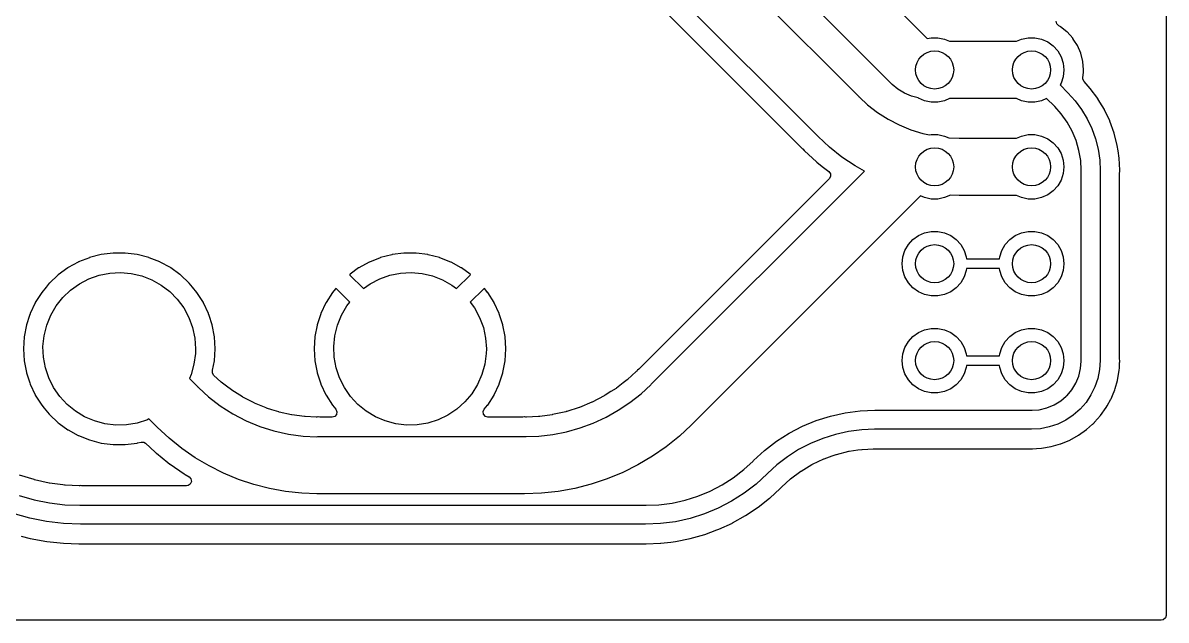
# Model space of a CAD drawing. Extents: x 117.3 to 174.8, y -113.8 to -81.7.
# Drawn here: x 144.79 to 174.75, y -113.79 to -98.14 of the extents above; entities that cross this region are included whole.
import ezdxf

# ---------------------------------------------------------------- set-up
doc = ezdxf.new("R2010")
doc.units = 0
doc.layers.add('BLACK', color=7, linetype='CONTINUOUS')

msp = doc.modelspace()

# ---------------------------------------------------------------- linework, layer by layer
at = {"layer": 'BLACK', "linetype": 'CONTINUOUS'}
for p, q in [((174.752, -81.914), (174.752, -113.666)), ((161.059, -94.4254), (166.69, -100.057)), ((164.432, -94.4852), (168.493, -98.5466)), ((165.63, -101.117), (159.998, -95.486)), ((167.574, -99.7486), (163.371, -95.5459)), ((159.681, -95.8883), (165.227, -101.434)), ((171.888, -98.1611), (171.873, -98.0917)), ((171.938, -98.2115), (171.888, -98.1611)), ((171.979, -98.2346), (171.938, -98.2115)), ((171.983, -98.2378), (171.979, -98.2346)), ((172.151, -98.3698), (171.983, -98.2378)), ((171.983, -98.2378), (171.983, -98.2378)), ((168.493, -98.5466), (168.596, -98.5247)), ((168.596, -98.5247), (168.774, -98.5247)), ((168.774, -98.5247), (168.948, -98.5616)), ((168.948, -98.5616), (169.079, -98.62)), ((170.831, -98.62), (170.962, -98.5616)), ((170.962, -98.5616), (171.136, -98.5247)), ((171.136, -98.5247), (171.314, -98.5247)), ((171.314, -98.5247), (171.488, -98.5616)), ((171.488, -98.5616), (171.65, -98.6339)), ((172.151, -98.3699), (172.151, -98.3698)), ((172.155, -98.3731), (172.151, -98.3699)), ((172.305, -98.5383), (172.155, -98.3731)), ((172.308, -98.5426), (172.305, -98.5383)), ((172.336, -98.5868), (172.308, -98.5426)), ((172.308, -98.5426), (172.308, -98.5426)), ((169.079, -98.62), (170.831, -98.62)), ((171.65, -98.6339), (171.794, -98.7383)), ((171.794, -98.7383), (171.913, -98.8704)), ((172.426, -98.7258), (172.336, -98.5868)), ((172.515, -98.9307), (172.426, -98.7258)), ((171.913, -98.8704), (172.002, -99.0243)), ((172.002, -99.0243), (172.056, -99.1933)), ((172.57, -99.1474), (172.515, -98.9307)), ((172.588, -99.37), (172.57, -99.1474)), ((172.056, -99.1933), (172.075, -99.37)), ((172.075, -99.37), (172.056, -99.5467)), ((172.569, -99.572), (172.586, -99.4399)), ((172.586, -99.4399), (172.587, -99.4366)), ((172.587, -99.4366), (172.588, -99.37)), ((167.725, -99.8778), (167.574, -99.7486)), ((167.574, -99.7486), (167.574, -99.7486)), ((172.002, -99.7157), (171.973, -99.7647)), ((172.056, -99.5467), (172.002, -99.7157)), ((172.569, -99.6092), (172.569, -99.572)), ((172.6, -99.6731), (172.569, -99.6092)), ((172.764, -99.8533), (172.6, -99.6731)), ((166.69, -100.057), (166.695, -100.062)), ((167.895, -99.9818), (167.725, -99.8778)), ((168.079, -100.058), (167.895, -99.9818)), ((168.25, -100.099), (168.079, -100.058)), ((171.973, -99.7647), (172.177, -99.968)), ((172.177, -99.968), (172.367, -100.178)), ((172.963, -100.122), (172.764, -99.8533)), ((166.695, -100.062), (166.698, -100.064)), ((166.698, -100.064), (166.703, -100.071)), ((166.703, -100.071), (166.713, -100.082)), ((166.713, -100.082), (166.93, -100.281)), ((166.93, -100.281), (167.191, -100.482)), ((168.26, -100.106), (168.25, -100.099)), ((168.422, -100.178), (168.26, -100.106)), ((168.596, -100.215), (168.422, -100.178)), ((168.774, -100.215), (168.596, -100.215)), ((168.948, -100.178), (168.774, -100.215)), ((169.079, -100.12), (168.948, -100.178)), ((170.831, -100.12), (169.079, -100.12)), ((170.962, -100.178), (170.831, -100.12)), ((171.136, -100.215), (170.962, -100.178)), ((171.314, -100.215), (171.136, -100.215)), ((171.488, -100.178), (171.314, -100.215)), ((171.621, -100.119), (171.488, -100.178)), ((171.823, -100.322), (171.621, -100.119)), ((171.836, -100.33), (171.823, -100.322)), ((172.005, -100.519), (171.836, -100.33)), ((172.367, -100.178), (172.537, -100.407)), ((172.964, -100.125), (172.963, -100.122)), ((173.017, -100.212), (172.964, -100.125)), ((172.964, -100.125), (172.964, -100.125)), ((173.135, -100.409), (173.017, -100.212)), ((167.191, -100.482), (167.469, -100.658)), ((167.469, -100.658), (167.76, -100.81)), ((172.161, -100.739), (172.005, -100.519)), ((172.537, -100.407), (172.683, -100.65)), ((172.683, -100.65), (172.804, -100.907)), ((173.136, -100.412), (173.135, -100.409)), ((173.276, -100.708), (173.136, -100.412)), ((173.136, -100.412), (173.136, -100.412)), ((167.76, -100.81), (168.064, -100.936)), ((168.064, -100.936), (168.378, -101.035)), ((172.291, -100.974), (172.161, -100.739)), ((172.804, -100.907), (172.9, -101.175)), ((173.278, -100.711), (173.276, -100.708)), ((173.276, -100.708), (173.276, -100.708)), ((173.39, -101.026), (173.278, -100.711)), ((165.933, -101.398), (165.63, -101.117)), ((168.378, -101.035), (168.553, -101.074)), ((168.553, -101.074), (168.596, -101.065)), ((168.596, -101.065), (168.774, -101.065)), ((168.774, -101.065), (168.948, -101.102)), ((168.948, -101.102), (169.058, -101.151)), ((169.058, -101.151), (169.332, -101.163)), ((169.332, -101.163), (169.354, -101.16)), ((169.354, -101.16), (170.831, -101.16)), ((170.831, -101.16), (170.962, -101.102)), ((170.962, -101.102), (171.136, -101.065)), ((171.136, -101.065), (171.314, -101.065)), ((171.314, -101.065), (171.488, -101.102)), ((171.488, -101.102), (171.65, -101.174)), ((171.65, -101.174), (171.794, -101.278)), ((172.394, -101.223), (172.291, -100.974)), ((172.468, -101.481), (172.394, -101.223)), ((172.9, -101.175), (172.969, -101.45)), ((173.472, -101.35), (173.39, -101.026)), ((165.227, -101.434), (165.235, -101.442)), ((165.235, -101.442), (165.267, -101.48)), ((165.267, -101.48), (165.271, -101.484)), ((165.271, -101.484), (165.271, -101.484)), ((165.271, -101.484), (165.274, -101.487)), ((165.274, -101.487), (165.593, -101.782)), ((166.258, -101.654), (165.933, -101.398)), ((171.794, -101.278), (171.913, -101.41)), ((171.913, -101.41), (172.002, -101.564)), ((172.513, -101.747), (172.468, -101.481)), ((172.969, -101.45), (173.011, -101.731)), ((173.472, -101.353), (173.472, -101.35)), ((173.492, -101.487), (173.472, -101.353)), ((173.472, -101.353), (173.472, -101.353)), ((173.521, -101.681), (173.492, -101.487)), ((165.593, -101.782), (165.6, -101.788)), ((165.6, -101.788), (165.602, -101.79)), ((165.602, -101.79), (165.602, -101.79)), ((165.602, -101.79), (165.743, -101.901)), ((166.602, -101.884), (166.258, -101.654)), ((172.002, -101.564), (172.056, -101.733)), ((172.056, -101.733), (172.075, -101.91)), ((172.527, -102), (172.513, -101.747)), ((173.011, -101.731), (173.025, -102.015)), ((173.521, -101.684), (173.521, -101.681)), ((173.536, -102), (173.521, -101.684)), ((173.521, -101.684), (173.521, -101.684)), ((161.261, -107.605), (166.846, -102.02)), ((165.743, -101.901), (165.913, -102.035)), ((165.913, -102.035), (165.954, -102.093)), ((165.954, -102.093), (165.957, -102.164)), ((166.846, -102.02), (166.602, -101.884)), ((172.056, -102.087), (172.002, -102.256)), ((172.075, -101.91), (172.056, -102.087)), ((172.525, -102.015), (172.527, -102)), ((172.525, -106.99), (172.525, -102.015)), ((173.025, -102.015), (173.025, -106.99)), ((173.533, -102.077), (173.534, -102.06)), ((173.533, -106.94), (173.533, -102.077)), ((173.534, -102.06), (173.537, -102.04)), ((173.537, -102.008), (173.536, -102)), ((173.538, -102.015), (173.537, -102.008)), ((173.537, -102.04), (173.538, -102.036)), ((173.537, -102.04), (173.537, -102.04)), ((173.538, -102.036), (173.538, -102.015)), ((165.924, -102.223), (160.944, -107.203)), ((165.957, -102.164), (165.924, -102.223)), ((171.913, -102.41), (171.794, -102.542)), ((172.002, -102.256), (171.913, -102.41)), ((168.311, -102.677), (162.321, -108.666)), ((168.312, -102.675), (168.311, -102.677)), ((168.317, -102.671), (168.312, -102.675)), ((168.422, -102.718), (168.317, -102.671)), ((168.596, -102.755), (168.422, -102.718)), ((168.774, -102.755), (168.596, -102.755)), ((168.948, -102.718), (168.774, -102.755)), ((169.101, -102.65), (168.948, -102.718)), ((169.328, -102.659), (169.101, -102.65)), ((169.333, -102.66), (169.328, -102.659)), ((169.354, -102.66), (169.333, -102.66)), ((170.831, -102.66), (169.354, -102.66)), ((170.962, -102.718), (170.831, -102.66)), ((171.136, -102.755), (170.962, -102.718)), ((171.314, -102.755), (171.136, -102.755)), ((171.488, -102.718), (171.314, -102.755)), ((171.65, -102.646), (171.488, -102.718)), ((171.794, -102.542), (171.65, -102.646)), ((168.26, -103.714), (168.422, -103.642)), ((168.422, -103.642), (168.596, -103.605)), ((168.596, -103.605), (168.774, -103.605)), ((168.774, -103.605), (168.948, -103.642)), ((168.948, -103.642), (169.11, -103.714)), ((170.8, -103.714), (170.962, -103.642)), ((170.962, -103.642), (171.136, -103.605)), ((171.136, -103.605), (171.314, -103.605)), ((171.314, -103.605), (171.488, -103.642)), ((171.488, -103.642), (171.65, -103.714)), ((167.908, -104.104), (167.997, -103.95)), ((167.997, -103.95), (168.116, -103.818)), ((168.116, -103.818), (168.26, -103.714)), ((169.11, -103.714), (169.254, -103.818)), ((169.254, -103.818), (169.373, -103.95)), ((169.373, -103.95), (169.462, -104.104)), ((170.448, -104.104), (170.537, -103.95)), ((170.537, -103.95), (170.656, -103.818)), ((170.656, -103.818), (170.8, -103.714)), ((171.65, -103.714), (171.794, -103.818)), ((171.794, -103.818), (171.913, -103.95)), ((171.913, -103.95), (172.002, -104.104)), ((146.849, -104.211), (146.543, -104.29)), ((147.162, -104.171), (146.849, -104.211)), ((147.478, -104.171), (147.162, -104.171)), ((147.791, -104.211), (147.478, -104.171)), ((148.097, -104.29), (147.791, -104.211)), ((154.465, -104.213), (154.167, -104.289)), ((154.473, -104.211), (154.465, -104.213)), ((154.778, -104.172), (154.473, -104.211)), ((154.786, -104.172), (154.778, -104.172)), ((155.094, -104.172), (154.786, -104.172)), ((155.102, -104.172), (155.094, -104.172)), ((155.407, -104.211), (155.102, -104.172)), ((155.415, -104.213), (155.407, -104.211)), ((155.713, -104.289), (155.415, -104.213)), ((167.854, -104.273), (167.908, -104.104)), ((169.462, -104.104), (169.516, -104.273)), ((170.394, -104.273), (170.448, -104.104)), ((172.002, -104.104), (172.056, -104.273)), ((145.981, -104.553), (145.973, -104.558)), ((146.246, -104.408), (145.981, -104.553)), ((146.25, -104.406), (146.246, -104.408)), ((146.246, -104.408), (146.246, -104.408)), ((146.253, -104.404), (146.25, -104.406)), ((146.54, -104.291), (146.253, -104.404)), ((146.253, -104.404), (146.253, -104.404)), ((146.543, -104.29), (146.54, -104.291)), ((146.54, -104.291), (146.54, -104.291)), ((148.1, -104.291), (148.097, -104.29)), ((148.387, -104.404), (148.1, -104.291)), ((148.1, -104.291), (148.1, -104.291)), ((148.39, -104.406), (148.387, -104.404)), ((148.387, -104.404), (148.387, -104.404)), ((148.394, -104.408), (148.39, -104.406)), ((148.659, -104.553), (148.394, -104.408)), ((148.394, -104.408), (148.394, -104.408)), ((148.667, -104.558), (148.659, -104.553)), ((153.867, -104.408), (153.597, -104.556)), ((153.874, -104.405), (153.867, -104.408)), ((154.16, -104.291), (153.874, -104.405)), ((154.167, -104.289), (154.16, -104.291)), ((155.72, -104.291), (155.713, -104.289)), ((156.006, -104.405), (155.72, -104.291)), ((156.013, -104.408), (156.006, -104.405)), ((156.283, -104.556), (156.013, -104.408)), ((167.835, -104.45), (167.854, -104.273)), ((167.854, -104.627), (167.835, -104.45)), ((169.516, -104.273), (169.522, -104.325)), ((169.522, -104.325), (170.388, -104.325)), ((170.388, -104.325), (170.394, -104.273)), ((172.056, -104.273), (172.075, -104.45)), ((172.075, -104.45), (172.056, -104.627)), ((145.718, -104.743), (145.488, -104.959)), ((145.973, -104.558), (145.718, -104.743)), ((146.275, -104.975), (146.526, -104.844)), ((146.526, -104.844), (146.792, -104.751)), ((146.792, -104.751), (147.069, -104.696)), ((147.069, -104.696), (147.351, -104.68)), ((147.351, -104.68), (147.633, -104.705)), ((147.633, -104.705), (147.908, -104.768)), ((147.908, -104.768), (148.172, -104.87)), ((148.909, -104.734), (148.667, -104.558)), ((148.922, -104.743), (148.909, -104.734)), ((149.152, -104.959), (148.922, -104.743)), ((153.367, -104.723), (153.359, -104.734)), ((153.359, -104.734), (153.366, -104.746)), ((153.366, -104.746), (153.719, -105.1)), ((153.59, -104.561), (153.367, -104.723)), ((153.597, -104.556), (153.59, -104.561)), ((153.895, -104.975), (154.146, -104.844)), ((154.146, -104.844), (154.412, -104.751)), ((154.412, -104.751), (154.689, -104.696)), ((154.689, -104.696), (154.971, -104.68)), ((154.971, -104.68), (155.253, -104.705)), ((155.253, -104.705), (155.528, -104.768)), ((155.528, -104.768), (155.792, -104.87)), ((156.16, -105.101), (156.515, -104.746)), ((156.29, -104.561), (156.283, -104.556)), ((156.512, -104.722), (156.29, -104.561)), ((156.521, -104.734), (156.512, -104.722)), ((156.515, -104.746), (156.521, -104.734)), ((167.908, -104.796), (167.854, -104.627)), ((167.997, -104.95), (167.908, -104.796)), ((169.462, -104.796), (169.373, -104.95)), ((169.516, -104.627), (169.462, -104.796)), ((169.522, -104.575), (169.516, -104.627)), ((170.388, -104.575), (169.522, -104.575)), ((170.394, -104.627), (170.388, -104.575)), ((170.448, -104.796), (170.394, -104.627)), ((170.537, -104.95), (170.448, -104.796)), ((172.002, -104.796), (171.913, -104.95)), ((172.056, -104.627), (172.002, -104.796)), ((145.404, -105.061), (145.287, -105.203)), ((145.485, -104.962), (145.404, -105.061)), ((145.488, -104.959), (145.485, -104.962)), ((145.485, -104.962), (145.485, -104.962)), ((145.841, -105.334), (146.045, -105.139)), ((146.045, -105.139), (146.275, -104.975)), ((148.172, -104.87), (148.418, -105.008)), ((148.418, -105.008), (148.643, -105.18)), ((149.155, -104.962), (149.152, -104.959)), ((149.236, -105.061), (149.155, -104.962)), ((149.155, -104.962), (149.155, -104.962)), ((149.353, -105.203), (149.236, -105.061)), ((152.985, -105.108), (152.909, -105.2)), ((152.996, -105.101), (152.985, -105.108)), ((153.009, -105.108), (152.996, -105.101)), ((153.361, -105.46), (153.009, -105.108)), ((153.719, -105.1), (153.895, -104.975)), ((155.792, -104.87), (156.038, -105.008)), ((156.038, -105.008), (156.16, -105.101)), ((156.872, -105.107), (156.519, -105.46)), ((156.883, -105.101), (156.872, -105.107)), ((156.896, -105.109), (156.883, -105.101)), ((156.971, -105.2), (156.896, -105.109)), ((168.116, -105.082), (167.997, -104.95)), ((168.26, -105.186), (168.116, -105.082)), ((169.254, -105.082), (169.11, -105.186)), ((169.373, -104.95), (169.254, -105.082)), ((170.656, -105.082), (170.537, -104.95)), ((170.8, -105.186), (170.656, -105.082)), ((171.794, -105.082), (171.65, -105.186)), ((171.913, -104.95), (171.794, -105.082)), ((145.287, -105.203), (145.117, -105.469)), ((145.666, -105.556), (145.841, -105.334)), ((148.643, -105.18), (148.841, -105.381)), ((148.841, -105.381), (149.009, -105.608)), ((149.523, -105.469), (149.353, -105.203)), ((152.905, -105.206), (152.74, -105.466)), ((152.909, -105.2), (152.905, -105.206)), ((156.975, -105.206), (156.971, -105.2)), ((157.14, -105.466), (156.975, -105.206)), ((168.422, -105.258), (168.26, -105.186)), ((168.596, -105.295), (168.422, -105.258)), ((168.774, -105.295), (168.596, -105.295)), ((168.948, -105.258), (168.774, -105.295)), ((169.11, -105.186), (168.948, -105.258)), ((170.962, -105.258), (170.8, -105.186)), ((171.136, -105.295), (170.962, -105.258)), ((171.314, -105.295), (171.136, -105.295)), ((171.488, -105.258), (171.314, -105.295)), ((171.65, -105.186), (171.488, -105.258)), ((144.985, -105.751), (144.983, -105.755)), ((145.116, -105.473), (144.985, -105.751)), ((145.117, -105.469), (145.116, -105.473)), ((145.116, -105.473), (145.116, -105.473)), ((145.524, -105.8), (145.666, -105.556)), ((149.009, -105.608), (149.143, -105.857)), ((149.524, -105.473), (149.523, -105.469)), ((149.655, -105.751), (149.524, -105.473)), ((149.524, -105.473), (149.524, -105.473)), ((149.657, -105.755), (149.655, -105.751)), ((152.605, -105.751), (152.602, -105.759)), ((152.736, -105.473), (152.605, -105.751)), ((152.74, -105.466), (152.736, -105.473)), ((153.144, -105.8), (153.286, -105.556)), ((153.286, -105.556), (153.361, -105.46)), ((156.519, -105.46), (156.629, -105.608)), ((156.629, -105.608), (156.763, -105.857)), ((157.144, -105.473), (157.14, -105.466)), ((157.275, -105.751), (157.144, -105.473)), ((157.278, -105.759), (157.275, -105.751)), ((144.966, -105.807), (144.886, -106.055)), ((144.982, -105.759), (144.966, -105.807)), ((144.983, -105.755), (144.982, -105.759)), ((144.982, -105.759), (144.982, -105.759)), ((145.418, -106.062), (145.524, -105.8)), ((149.143, -105.857), (149.241, -106.122)), ((149.658, -105.759), (149.657, -105.755)), ((149.674, -105.807), (149.658, -105.759)), ((149.658, -105.759), (149.658, -105.759)), ((149.754, -106.055), (149.674, -105.807)), ((152.507, -106.051), (152.505, -106.059)), ((152.602, -105.759), (152.507, -106.051)), ((153.038, -106.062), (153.144, -105.8)), ((156.763, -105.857), (156.861, -106.122)), ((157.373, -106.051), (157.278, -105.759)), ((157.375, -106.059), (157.373, -106.051)), ((144.886, -106.055), (144.826, -106.365)), ((145.321, -106.617), (145.35, -106.336)), ((145.35, -106.336), (145.418, -106.062)), ((149.241, -106.122), (149.3, -106.398)), ((149.814, -106.365), (149.754, -106.055)), ((152.505, -106.059), (152.448, -106.361)), ((152.941, -106.617), (152.97, -106.336)), ((152.97, -106.336), (153.038, -106.062)), ((156.861, -106.122), (156.92, -106.398)), ((157.432, -106.361), (157.375, -106.059)), ((168.116, -106.358), (168.26, -106.254)), ((168.26, -106.254), (168.422, -106.182)), ((168.422, -106.182), (168.596, -106.145)), ((168.596, -106.145), (168.774, -106.145)), ((168.774, -106.145), (168.948, -106.182)), ((168.948, -106.182), (169.11, -106.254)), ((169.11, -106.254), (169.254, -106.358)), ((170.656, -106.358), (170.8, -106.254)), ((170.8, -106.254), (170.962, -106.182)), ((170.962, -106.182), (171.136, -106.145)), ((171.136, -106.145), (171.314, -106.145)), ((171.314, -106.145), (171.488, -106.182)), ((171.488, -106.182), (171.65, -106.254)), ((171.65, -106.254), (171.794, -106.358)), ((144.826, -106.365), (144.807, -106.68)), ((145.332, -106.899), (145.321, -106.617)), ((149.3, -106.398), (149.32, -106.68)), ((149.833, -106.68), (149.814, -106.365)), ((152.447, -106.369), (152.427, -106.676)), ((152.448, -106.361), (152.447, -106.369)), ((152.952, -106.899), (152.941, -106.617)), ((156.92, -106.398), (156.94, -106.68)), ((157.433, -106.369), (157.432, -106.361)), ((157.453, -106.676), (157.433, -106.369)), ((167.854, -106.813), (167.908, -106.644)), ((167.908, -106.644), (167.997, -106.49)), ((167.997, -106.49), (168.116, -106.358)), ((169.254, -106.358), (169.373, -106.49)), ((169.373, -106.49), (169.462, -106.644)), ((169.462, -106.644), (169.516, -106.813)), ((170.394, -106.813), (170.448, -106.644)), ((170.448, -106.644), (170.537, -106.49)), ((170.537, -106.49), (170.656, -106.358)), ((171.794, -106.358), (171.913, -106.49)), ((171.913, -106.49), (172.002, -106.644)), ((172.002, -106.644), (172.056, -106.813)), ((144.807, -106.68), (144.826, -106.995)), ((145.383, -107.177), (145.332, -106.899)), ((149.316, -106.806), (149.278, -107.086)), ((149.32, -106.68), (149.316, -106.806)), ((149.814, -106.995), (149.833, -106.68)), ((152.427, -106.676), (152.427, -106.684)), ((152.427, -106.684), (152.447, -106.991)), ((153.003, -107.177), (152.952, -106.899)), ((156.936, -106.806), (156.898, -107.086)), ((156.94, -106.68), (156.936, -106.806)), ((157.433, -106.991), (157.453, -106.684)), ((157.453, -106.684), (157.453, -106.676)), ((167.835, -106.99), (167.854, -106.813)), ((169.516, -106.813), (169.522, -106.865)), ((169.522, -106.865), (170.388, -106.865)), ((170.388, -106.865), (170.394, -106.813)), ((172.056, -106.813), (172.075, -106.99)), ((173.534, -106.954), (173.533, -106.94)), ((144.826, -106.995), (144.886, -107.305)), ((145.472, -107.445), (145.383, -107.177)), ((149.278, -107.086), (149.202, -107.357)), ((149.763, -107.26), (149.766, -107.242)), ((149.766, -107.242), (149.814, -106.995)), ((152.447, -106.991), (152.448, -106.999)), ((152.448, -106.999), (152.505, -107.301)), ((153.092, -107.445), (153.003, -107.177)), ((156.898, -107.086), (156.822, -107.357)), ((157.375, -107.301), (157.432, -106.999)), ((157.432, -106.999), (157.433, -106.991)), ((160.894, -107.247), (160.879, -107.264)), ((160.898, -107.242), (160.894, -107.247)), ((160.894, -107.247), (160.894, -107.247)), ((160.936, -107.211), (160.898, -107.242)), ((160.944, -107.203), (160.936, -107.211)), ((167.854, -107.167), (167.835, -106.99)), ((167.908, -107.336), (167.854, -107.167)), ((169.516, -107.167), (169.462, -107.336)), ((169.522, -107.115), (169.516, -107.167)), ((170.388, -107.115), (169.522, -107.115)), ((170.394, -107.167), (170.388, -107.115)), ((170.448, -107.336), (170.394, -107.167)), ((172.056, -107.167), (172.002, -107.336)), ((172.075, -106.99), (172.056, -107.167)), ((172.465, -107.393), (172.512, -107.194)), ((172.512, -107.194), (172.527, -107.004)), ((172.527, -107.004), (172.525, -106.99)), ((173.009, -107.225), (172.963, -107.456)), ((173.025, -106.99), (173.009, -107.225)), ((173.479, -107.504), (173.522, -107.249)), ((173.522, -107.249), (173.526, -107.177)), ((173.526, -107.177), (173.531, -107.095)), ((173.531, -107.095), (173.532, -107.088)), ((173.532, -107.084), (173.533, -107.073)), ((173.532, -107.088), (173.532, -107.084)), ((173.533, -107.051), (173.534, -107.041)), ((173.533, -107.058), (173.533, -107.051)), ((173.533, -107.073), (173.533, -107.058)), ((173.538, -106.99), (173.534, -106.954)), ((173.534, -107.041), (173.535, -107.031)), ((173.535, -107.031), (173.537, -107.015)), ((173.537, -107.015), (173.538, -107.011)), ((173.537, -107.015), (173.537, -107.015)), ((173.538, -106.994), (173.538, -106.99)), ((173.538, -107.003), (173.538, -106.994)), ((173.538, -106.994), (173.538, -106.994)), ((173.538, -107.011), (173.538, -107.003)), ((144.886, -107.305), (144.887, -107.309)), ((144.887, -107.309), (144.973, -107.574)), ((145.599, -107.698), (145.472, -107.445)), ((149.202, -107.357), (149.158, -107.457)), ((149.158, -107.457), (149.375, -107.674)), ((149.765, -107.316), (149.763, -107.26)), ((149.802, -107.376), (149.765, -107.316)), ((149.984, -107.544), (149.802, -107.376)), ((149.993, -107.551), (149.984, -107.544)), ((152.505, -107.301), (152.507, -107.309)), ((152.507, -107.309), (152.602, -107.601)), ((153.219, -107.698), (153.092, -107.445)), ((156.822, -107.357), (156.708, -107.616)), ((157.278, -107.601), (157.373, -107.309)), ((157.373, -107.309), (157.375, -107.301)), ((160.628, -107.496), (160.523, -107.576)), ((160.636, -107.489), (160.628, -107.496)), ((160.64, -107.485), (160.636, -107.489)), ((160.868, -107.276), (160.64, -107.485)), ((160.879, -107.264), (160.868, -107.276)), ((167.997, -107.49), (167.908, -107.336)), ((168.116, -107.622), (167.997, -107.49)), ((169.373, -107.49), (169.254, -107.622)), ((169.462, -107.336), (169.373, -107.49)), ((170.537, -107.49), (170.448, -107.336)), ((170.656, -107.622), (170.537, -107.49)), ((171.913, -107.49), (171.794, -107.622)), ((172.002, -107.336), (171.913, -107.49)), ((172.386, -107.582), (172.465, -107.393)), ((172.963, -107.456), (172.888, -107.679)), ((173.415, -107.724), (173.478, -107.508)), ((173.478, -107.508), (173.479, -107.504)), ((173.478, -107.508), (173.478, -107.508)), ((144.973, -107.574), (144.983, -107.605)), ((144.983, -107.605), (144.985, -107.609)), ((144.985, -107.609), (144.985, -107.609)), ((144.985, -107.609), (145.116, -107.887)), ((145.759, -107.93), (145.599, -107.698)), ((149.375, -107.674), (149.38, -107.68)), ((149.38, -107.68), (149.382, -107.682)), ((149.382, -107.682), (149.388, -107.689)), ((149.388, -107.689), (149.402, -107.705)), ((149.402, -107.705), (149.659, -107.94)), ((150.132, -107.657), (149.993, -107.551)), ((150.257, -107.754), (150.132, -107.657)), ((150.266, -107.76), (150.257, -107.754)), ((150.548, -107.939), (150.266, -107.76)), ((152.602, -107.601), (152.605, -107.609)), ((152.605, -107.609), (152.736, -107.887)), ((153.379, -107.93), (153.219, -107.698)), ((156.708, -107.616), (156.558, -107.856)), ((157.144, -107.887), (157.275, -107.609)), ((157.275, -107.609), (157.278, -107.601)), ((160.204, -107.802), (160.054, -107.898)), ((160.338, -107.717), (160.204, -107.802)), ((160.347, -107.711), (160.338, -107.717)), ((160.523, -107.576), (160.347, -107.711)), ((160.992, -107.858), (161.246, -107.624)), ((161.246, -107.624), (161.261, -107.605)), ((168.26, -107.726), (168.116, -107.622)), ((168.422, -107.798), (168.26, -107.726)), ((168.596, -107.835), (168.422, -107.798)), ((168.774, -107.835), (168.596, -107.835)), ((168.948, -107.798), (168.774, -107.835)), ((169.11, -107.726), (168.948, -107.798)), ((169.254, -107.622), (169.11, -107.726)), ((170.8, -107.726), (170.656, -107.622)), ((170.962, -107.798), (170.8, -107.726)), ((171.136, -107.835), (170.962, -107.798)), ((171.314, -107.835), (171.136, -107.835)), ((171.488, -107.798), (171.314, -107.835)), ((171.65, -107.726), (171.488, -107.798)), ((171.794, -107.622), (171.65, -107.726)), ((172.156, -107.901), (172.28, -107.756)), ((172.28, -107.756), (172.386, -107.582)), ((172.888, -107.679), (172.783, -107.89)), ((173.343, -107.908), (173.406, -107.757)), ((173.406, -107.757), (173.407, -107.753)), ((173.406, -107.757), (173.406, -107.757)), ((173.407, -107.753), (173.415, -107.724)), ((145.116, -107.887), (145.116, -107.887)), ((145.116, -107.887), (145.117, -107.891)), ((145.117, -107.891), (145.287, -108.157)), ((145.951, -108.138), (145.759, -107.93)), ((146.17, -108.316), (145.951, -108.138)), ((149.659, -107.94), (149.968, -108.177)), ((150.557, -107.945), (150.548, -107.939)), ((150.853, -108.099), (150.557, -107.945)), ((150.863, -108.103), (150.853, -108.099)), ((151.171, -108.231), (150.863, -108.103)), ((152.736, -107.887), (152.74, -107.894)), ((152.74, -107.894), (152.905, -108.154)), ((153.571, -108.138), (153.379, -107.93)), ((153.79, -108.316), (153.571, -108.138)), ((156.376, -108.072), (156.166, -108.26)), ((156.558, -107.856), (156.376, -108.072)), ((156.975, -108.154), (157.14, -107.894)), ((157.14, -107.894), (157.144, -107.887)), ((159.706, -108.081), (159.379, -108.217)), ((159.716, -108.077), (159.706, -108.081)), ((160.03, -107.913), (159.716, -108.077)), ((160.039, -107.908), (160.03, -107.913)), ((160.054, -107.898), (160.039, -107.908)), ((160.396, -108.291), (160.703, -108.086)), ((160.703, -108.086), (160.992, -107.858)), ((171.817, -108.151), (171.991, -108.045)), ((171.991, -108.045), (172.136, -107.921)), ((172.136, -107.921), (172.144, -107.909)), ((172.144, -107.909), (172.156, -107.901)), ((172.653, -108.085), (172.497, -108.262)), ((172.783, -107.89), (172.653, -108.085)), ((173.205, -108.179), (173.306, -107.996)), ((173.306, -107.996), (173.308, -107.993)), ((173.308, -107.993), (173.343, -107.908)), ((145.287, -108.157), (145.349, -108.233)), ((145.349, -108.233), (145.481, -108.393)), ((145.481, -108.393), (145.488, -108.401)), ((145.488, -108.401), (145.718, -108.617)), ((146.412, -108.462), (146.17, -108.316)), ((149.968, -108.177), (150.296, -108.386)), ((150.296, -108.386), (150.641, -108.566)), ((151.181, -108.235), (151.171, -108.231)), ((151.321, -108.279), (151.181, -108.235)), ((151.499, -108.335), (151.321, -108.279)), ((151.51, -108.338), (151.499, -108.335)), ((151.835, -108.41), (151.51, -108.338)), ((151.846, -108.412), (151.835, -108.41)), ((152.176, -108.455), (151.846, -108.412)), ((152.905, -108.154), (152.91, -108.16)), ((152.91, -108.16), (152.996, -108.265)), ((153.012, -108.4), (152.965, -108.453)), ((152.996, -108.265), (153.024, -108.33)), ((153.024, -108.33), (153.012, -108.4)), ((154.032, -108.462), (153.79, -108.316)), ((155.931, -108.417), (155.676, -108.54)), ((156.166, -108.26), (155.931, -108.417)), ((156.856, -108.327), (156.884, -108.265)), ((156.866, -108.397), (156.856, -108.327)), ((156.913, -108.451), (156.866, -108.397)), ((156.884, -108.265), (156.97, -108.16)), ((156.97, -108.16), (156.975, -108.154)), ((158.664, -108.408), (158.339, -108.451)), ((158.675, -108.406), (158.664, -108.408)), ((159.02, -108.33), (158.675, -108.406)), ((159.031, -108.327), (159.02, -108.33)), ((159.045, -108.322), (159.031, -108.327)), ((159.369, -108.22), (159.045, -108.322)), ((159.379, -108.217), (159.369, -108.22)), ((160.075, -108.471), (160.396, -108.291)), ((165.584, -108.561), (165.958, -108.443)), ((165.958, -108.443), (166.342, -108.358)), ((166.342, -108.358), (166.731, -108.307)), ((166.731, -108.307), (167.123, -108.29)), ((167.123, -108.29), (171.225, -108.29)), ((171.225, -108.29), (171.239, -108.292)), ((171.239, -108.292), (171.429, -108.277)), ((171.429, -108.277), (171.628, -108.23)), ((171.628, -108.23), (171.817, -108.151)), ((172.32, -108.418), (172.125, -108.548)), ((172.497, -108.262), (172.32, -108.418)), ((172.497, -108.262), (172.497, -108.262)), ((172.497, -108.262), (172.497, -108.262)), ((172.497, -108.262), (172.497, -108.262)), ((172.876, -108.606), (173.032, -108.431)), ((173.032, -108.431), (173.182, -108.22)), ((173.182, -108.22), (173.205, -108.179)), ((145.718, -108.617), (145.721, -108.619)), ((145.721, -108.619), (145.721, -108.619)), ((145.721, -108.619), (145.747, -108.638)), ((145.747, -108.638), (145.973, -108.802)), ((146.672, -108.572), (146.412, -108.462)), ((146.945, -108.645), (146.672, -108.572)), ((147.226, -108.678), (146.945, -108.645)), ((147.508, -108.671), (147.226, -108.678)), ((147.787, -108.625), (147.508, -108.671)), ((148.056, -108.54), (147.787, -108.625)), ((148.099, -108.519), (148.056, -108.54)), ((148.314, -108.735), (148.099, -108.519)), ((148.626, -109.025), (148.314, -108.735)), ((150.641, -108.566), (151, -108.715)), ((151, -108.715), (151.371, -108.832)), ((152.187, -108.456), (152.176, -108.455)), ((152.481, -108.469), (152.187, -108.456)), ((152.497, -108.469), (152.481, -108.469)), ((152.526, -108.466), (152.497, -108.469)), ((152.531, -108.467), (152.526, -108.466)), ((152.575, -108.471), (152.531, -108.467)), ((152.531, -108.467), (152.531, -108.467)), ((152.586, -108.471), (152.575, -108.471)), ((152.899, -108.471), (152.586, -108.471)), ((152.965, -108.453), (152.899, -108.471)), ((154.292, -108.572), (154.032, -108.462)), ((154.565, -108.645), (154.292, -108.572)), ((154.846, -108.678), (154.565, -108.645)), ((155.128, -108.671), (154.846, -108.678)), ((155.407, -108.625), (155.128, -108.671)), ((155.676, -108.54), (155.407, -108.625)), ((156.981, -108.471), (156.913, -108.451)), ((157.883, -108.471), (156.981, -108.471)), ((157.894, -108.471), (157.883, -108.471)), ((157.937, -108.467), (157.894, -108.471)), ((157.943, -108.466), (157.937, -108.467)), ((157.949, -108.467), (157.943, -108.466)), ((157.972, -108.469), (157.949, -108.467)), ((157.949, -108.467), (157.949, -108.467)), ((157.988, -108.469), (157.972, -108.469)), ((158.302, -108.455), (157.988, -108.469)), ((158.313, -108.454), (158.302, -108.455)), ((158.339, -108.451), (158.313, -108.454)), ((159.394, -108.753), (159.74, -108.626)), ((159.74, -108.626), (160.075, -108.471)), ((162.303, -108.683), (161.998, -108.967)), ((162.306, -108.681), (162.303, -108.683)), ((162.321, -108.666), (162.306, -108.681)), ((164.873, -108.892), (165.221, -108.711)), ((165.221, -108.711), (165.584, -108.561)), ((171.691, -108.728), (171.46, -108.774)), ((171.914, -108.653), (171.691, -108.728)), ((172.125, -108.548), (171.914, -108.653)), ((172.666, -108.797), (172.821, -108.659)), ((172.821, -108.659), (172.83, -108.652)), ((172.83, -108.652), (172.842, -108.643)), ((172.842, -108.643), (172.845, -108.64)), ((172.842, -108.643), (172.842, -108.643)), ((172.845, -108.64), (172.86, -108.625)), ((172.86, -108.625), (172.863, -108.623)), ((172.86, -108.625), (172.86, -108.625)), ((172.863, -108.623), (172.871, -108.612)), ((172.863, -108.623), (172.863, -108.623)), ((172.871, -108.612), (172.876, -108.606)), ((145.973, -108.802), (145.977, -108.804)), ((145.977, -108.804), (145.977, -108.804)), ((145.977, -108.804), (146.24, -108.949)), ((146.24, -108.949), (146.25, -108.954)), ((146.25, -108.954), (146.253, -108.956)), ((146.253, -108.956), (146.253, -108.956)), ((146.253, -108.956), (146.54, -109.069)), ((148.957, -109.292), (148.626, -109.025)), ((151.371, -108.832), (151.751, -108.916)), ((151.751, -108.916), (152.137, -108.967)), ((152.137, -108.967), (152.499, -108.983)), ((152.499, -108.983), (152.526, -108.98)), ((152.526, -108.98), (157.943, -108.98)), ((157.943, -108.98), (157.95, -108.98)), ((157.95, -108.98), (157.954, -108.98)), ((157.954, -108.98), (157.963, -108.981)), ((157.963, -108.981), (157.979, -108.982)), ((157.979, -108.982), (158.312, -108.969)), ((158.312, -108.969), (158.678, -108.925)), ((158.678, -108.925), (159.039, -108.853)), ((159.039, -108.853), (159.394, -108.753)), ((161.998, -108.967), (161.654, -109.245)), ((164.542, -109.103), (164.873, -108.892)), ((165.754, -109.027), (165.431, -109.161)), ((166.087, -108.922), (165.754, -109.027)), ((166.428, -108.847), (166.087, -108.922)), ((166.774, -108.801), (166.428, -108.847)), ((167.107, -108.786), (166.774, -108.801)), ((167.123, -108.79), (167.107, -108.786)), ((171.225, -108.79), (167.123, -108.79)), ((171.46, -108.774), (171.225, -108.79)), ((171.225, -108.79), (171.225, -108.79)), ((172.228, -109.073), (172.455, -108.947)), ((172.455, -108.947), (172.666, -108.797)), ((146.54, -109.069), (146.543, -109.07)), ((146.543, -109.07), (146.849, -109.149)), ((146.849, -109.149), (147.162, -109.188)), ((147.162, -109.188), (147.478, -109.188)), ((147.478, -109.188), (147.791, -109.149)), ((147.791, -109.149), (147.795, -109.148)), ((147.795, -109.148), (147.894, -109.123)), ((147.795, -109.148), (147.795, -109.148)), ((147.894, -109.123), (147.965, -109.125)), ((147.965, -109.125), (148.011, -109.152)), ((148.011, -109.152), (148.261, -109.386)), ((149.306, -109.534), (148.957, -109.292)), ((161.654, -109.245), (161.291, -109.497)), ((163.941, -109.607), (164.231, -109.342)), ((164.231, -109.342), (164.542, -109.103)), ((165.121, -109.322), (164.827, -109.51)), ((165.431, -109.161), (165.121, -109.322)), ((166.448, -109.364), (166.672, -109.331)), ((166.672, -109.331), (166.775, -109.316)), ((166.775, -109.316), (166.787, -109.315)), ((166.787, -109.315), (166.938, -109.307)), ((166.938, -109.307), (167.078, -109.3)), ((167.078, -109.3), (167.099, -109.301)), ((167.099, -109.301), (167.105, -109.302)), ((167.105, -109.302), (167.105, -109.302)), ((167.105, -109.302), (167.112, -109.303)), ((167.112, -109.303), (167.119, -109.302)), ((167.119, -109.302), (167.155, -109.299)), ((167.119, -109.302), (167.119, -109.302)), ((167.155, -109.299), (167.167, -109.298)), ((167.167, -109.298), (171.163, -109.298)), ((171.163, -109.298), (171.18, -109.299)), ((171.18, -109.299), (171.188, -109.3)), ((171.188, -109.3), (171.2, -109.302)), ((171.2, -109.302), (171.2, -109.302)), ((171.2, -109.302), (171.204, -109.303)), ((171.204, -109.303), (171.212, -109.303)), ((171.212, -109.303), (171.221, -109.303)), ((171.221, -109.303), (171.221, -109.303)), ((171.221, -109.303), (171.225, -109.303)), ((171.225, -109.303), (171.229, -109.302)), ((171.229, -109.302), (171.242, -109.301)), ((171.229, -109.302), (171.229, -109.302)), ((171.242, -109.301), (171.249, -109.3)), ((171.249, -109.3), (171.355, -109.294)), ((171.355, -109.294), (171.484, -109.287)), ((171.484, -109.287), (171.739, -109.244)), ((171.739, -109.244), (171.743, -109.243)), ((171.743, -109.243), (171.985, -109.173)), ((171.743, -109.243), (171.743, -109.243)), ((171.985, -109.173), (171.988, -109.172)), ((171.988, -109.172), (171.992, -109.171)), ((171.992, -109.171), (172.225, -109.074)), ((171.992, -109.171), (171.992, -109.171)), ((172.225, -109.074), (172.228, -109.073)), ((172.225, -109.074), (172.225, -109.074)), ((148.261, -109.386), (148.29, -109.412)), ((148.29, -109.412), (148.292, -109.414)), ((148.292, -109.414), (148.292, -109.414)), ((148.292, -109.414), (148.593, -109.656)), ((149.672, -109.751), (149.306, -109.534)), ((161.291, -109.497), (160.91, -109.722)), ((163.686, -109.846), (163.932, -109.621)), ((163.932, -109.621), (163.941, -109.607)), ((164.827, -109.51), (164.55, -109.722)), ((165.483, -109.708), (165.781, -109.566)), ((165.781, -109.566), (165.793, -109.562)), ((165.793, -109.562), (166.003, -109.487)), ((166.003, -109.487), (166.104, -109.45)), ((166.104, -109.45), (166.116, -109.447)), ((166.116, -109.447), (166.436, -109.367)), ((166.436, -109.367), (166.448, -109.364)), ((148.593, -109.656), (148.649, -109.702)), ((148.649, -109.702), (148.651, -109.703)), ((148.651, -109.703), (148.651, -109.703)), ((148.651, -109.703), (149.021, -109.96)), ((150.052, -109.941), (149.672, -109.751)), ((150.444, -110.104), (150.052, -109.941)), ((160.515, -109.92), (160.107, -110.089)), ((160.91, -109.722), (160.515, -109.92)), ((163.409, -110.059), (163.686, -109.846)), ((164.55, -109.722), (164.304, -109.948)), ((164.913, -110.087), (165.178, -109.89)), ((165.178, -109.89), (165.189, -109.883)), ((165.189, -109.883), (165.331, -109.798)), ((165.331, -109.798), (165.472, -109.713)), ((165.472, -109.713), (165.483, -109.708)), ((145.086, -110.109), (144.707, -109.99)), ((145.096, -110.112), (145.086, -110.109)), ((145.484, -110.198), (145.096, -110.112)), ((145.495, -110.2), (145.484, -110.198)), ((145.844, -110.246), (145.495, -110.2)), ((149.021, -109.96), (149.029, -109.965)), ((149.029, -109.965), (149.045, -109.975)), ((149.045, -109.975), (149.148, -110.036)), ((149.182, -110.224), (149.124, -110.264)), ((149.148, -110.036), (149.197, -110.088)), ((149.209, -110.158), (149.182, -110.224)), ((149.197, -110.088), (149.209, -110.158)), ((150.848, -110.238), (150.444, -110.104)), ((151.26, -110.343), (150.848, -110.238)), ((159.688, -110.229), (159.259, -110.338)), ((160.107, -110.089), (159.688, -110.229)), ((163.115, -110.246), (163.409, -110.059)), ((164.005, -110.226), (163.694, -110.465)), ((164.295, -109.961), (164.005, -110.226)), ((164.304, -109.948), (164.295, -109.961)), ((164.295, -109.961), (164.295, -109.961)), ((164.684, -110.294), (164.904, -110.095)), ((164.904, -110.095), (164.913, -110.087)), ((144.697, -110.529), (145.09, -110.639)), ((145.889, -110.252), (145.844, -110.246)), ((145.9, -110.253), (145.889, -110.252)), ((146.268, -110.269), (145.9, -110.253)), ((146.286, -110.269), (146.268, -110.269)), ((146.314, -110.266), (146.286, -110.269)), ((146.338, -110.269), (146.314, -110.266)), ((146.343, -110.27), (146.338, -110.269)), ((146.359, -110.271), (146.343, -110.27)), ((149.084, -110.271), (146.359, -110.271)), ((149.124, -110.264), (149.084, -110.271)), ((151.678, -110.419), (151.26, -110.343)), ((152.101, -110.464), (151.678, -110.419)), ((152.501, -110.479), (152.101, -110.464)), ((152.505, -110.479), (152.501, -110.479)), ((152.526, -110.48), (152.505, -110.479)), ((157.943, -110.48), (152.526, -110.48)), ((158.385, -110.464), (157.943, -110.48)), ((157.943, -110.48), (157.943, -110.48)), ((158.824, -110.416), (158.385, -110.464)), ((159.259, -110.338), (158.824, -110.416)), ((162.149, -110.646), (162.482, -110.541)), ((162.482, -110.541), (162.805, -110.408)), ((162.805, -110.408), (163.115, -110.246)), ((163.694, -110.465), (163.363, -110.676)), ((164.373, -110.586), (164.626, -110.352)), ((164.626, -110.352), (164.636, -110.344)), ((164.636, -110.344), (164.642, -110.339)), ((164.642, -110.339), (164.646, -110.335)), ((164.646, -110.335), (164.647, -110.334)), ((164.647, -110.334), (164.65, -110.332)), ((164.647, -110.334), (164.647, -110.334)), ((164.65, -110.332), (164.65, -110.331)), ((164.65, -110.331), (164.651, -110.331)), ((164.651, -110.331), (164.658, -110.324)), ((164.658, -110.324), (164.67, -110.309)), ((164.67, -110.309), (164.684, -110.294)), ((145.09, -110.639), (145.49, -110.719)), ((145.49, -110.719), (145.895, -110.767)), ((145.895, -110.767), (146.286, -110.782)), ((146.286, -110.782), (146.303, -110.779)), ((146.303, -110.779), (161.113, -110.779)), ((161.113, -110.779), (161.129, -110.782)), ((161.129, -110.782), (161.462, -110.768)), ((161.462, -110.768), (161.808, -110.722)), ((161.808, -110.722), (162.149, -110.646)), ((163.363, -110.676), (163.015, -110.857)), ((163.732, -111.053), (164.059, -110.834)), ((164.059, -110.834), (164.358, -110.599)), ((164.358, -110.599), (164.366, -110.592)), ((164.366, -110.592), (164.368, -110.59)), ((164.366, -110.592), (164.366, -110.592)), ((164.368, -110.59), (164.373, -110.586)), ((144.974, -111.122), (144.544, -111)), ((145.413, -111.209), (144.974, -111.122)), ((162.278, -111.126), (161.894, -111.211)), ((162.652, -111.008), (162.278, -111.126)), ((163.015, -110.857), (162.652, -111.008)), ((163.388, -111.245), (163.732, -111.053)), ((145.856, -111.261), (145.413, -111.209)), ((146.303, -111.279), (145.856, -111.261)), ((161.113, -111.279), (146.303, -111.279)), ((146.303, -111.279), (146.303, -111.279)), ((161.505, -111.262), (161.113, -111.279)), ((161.113, -111.279), (161.113, -111.279)), ((161.894, -111.211), (161.505, -111.262)), ((162.662, -111.546), (162.981, -111.428)), ((162.981, -111.428), (163.029, -111.411)), ((163.029, -111.411), (163.031, -111.41)), ((163.029, -111.411), (163.029, -111.411)), ((163.031, -111.41), (163.033, -111.409)), ((163.033, -111.409), (163.386, -111.246)), ((163.386, -111.246), (163.388, -111.245)), ((163.386, -111.246), (163.386, -111.246)), ((144.752, -111.591), (144.984, -111.65)), ((144.984, -111.65), (144.986, -111.65)), ((144.986, -111.65), (144.986, -111.65)), ((144.986, -111.65), (145.418, -111.728)), ((145.418, -111.728), (145.418, -111.728)), ((145.418, -111.728), (145.42, -111.728)), ((145.42, -111.728), (145.422, -111.729)), ((145.422, -111.729), (145.422, -111.729)), ((145.422, -111.729), (145.858, -111.775)), ((161.775, -111.744), (161.897, -111.73)), ((161.897, -111.73), (162.283, -111.653)), ((162.283, -111.653), (162.662, -111.546)), ((145.858, -111.775), (145.858, -111.775)), ((145.858, -111.775), (145.86, -111.776)), ((145.86, -111.776), (146.263, -111.79)), ((146.263, -111.79), (146.276, -111.791)), ((146.276, -111.791), (146.282, -111.792)), ((146.282, -111.792), (146.292, -111.792)), ((146.292, -111.792), (146.299, -111.792)), ((146.299, -111.792), (146.299, -111.792)), ((146.299, -111.792), (146.303, -111.792)), ((146.303, -111.792), (146.339, -111.788)), ((146.339, -111.788), (146.353, -111.788)), ((146.353, -111.788), (161.051, -111.788)), ((161.051, -111.788), (161.068, -111.789)), ((161.068, -111.789), (161.077, -111.79)), ((161.077, -111.79), (161.088, -111.791)), ((161.088, -111.791), (161.088, -111.791)), ((161.088, -111.791), (161.092, -111.792)), ((161.092, -111.792), (161.101, -111.792)), ((161.101, -111.792), (161.109, -111.792)), ((161.109, -111.792), (161.109, -111.792)), ((161.109, -111.792), (161.113, -111.792)), ((161.113, -111.792), (161.117, -111.792)), ((161.117, -111.792), (161.117, -111.792)), ((161.117, -111.792), (161.12, -111.792)), ((161.12, -111.792), (161.121, -111.791)), ((161.121, -111.791), (161.13, -111.791)), ((161.13, -111.791), (161.506, -111.776)), ((161.506, -111.776), (161.509, -111.776)), ((161.509, -111.776), (161.775, -111.744)), ((161.509, -111.776), (161.509, -111.776)), ((174.626, -113.792), (117.474, -113.792)), ((174.678, -113.781), (174.626, -113.792)), ((174.732, -113.734), (174.678, -113.781)), ((174.752, -113.666), (174.732, -113.734))]:
    msp.add_line(p, q, dxfattribs=at)
at = {"layer": 'BLACK'}
for centre in [(168.685, -99.37), (171.225, -99.37), (168.685, -101.91), (171.225, -101.91), (168.685, -104.45), (171.225, -104.45), (168.685, -106.99), (171.225, -106.99)]:
    msp.add_circle(centre, 0.5, dxfattribs=at)

doc.saveas('drawing.dxf')
